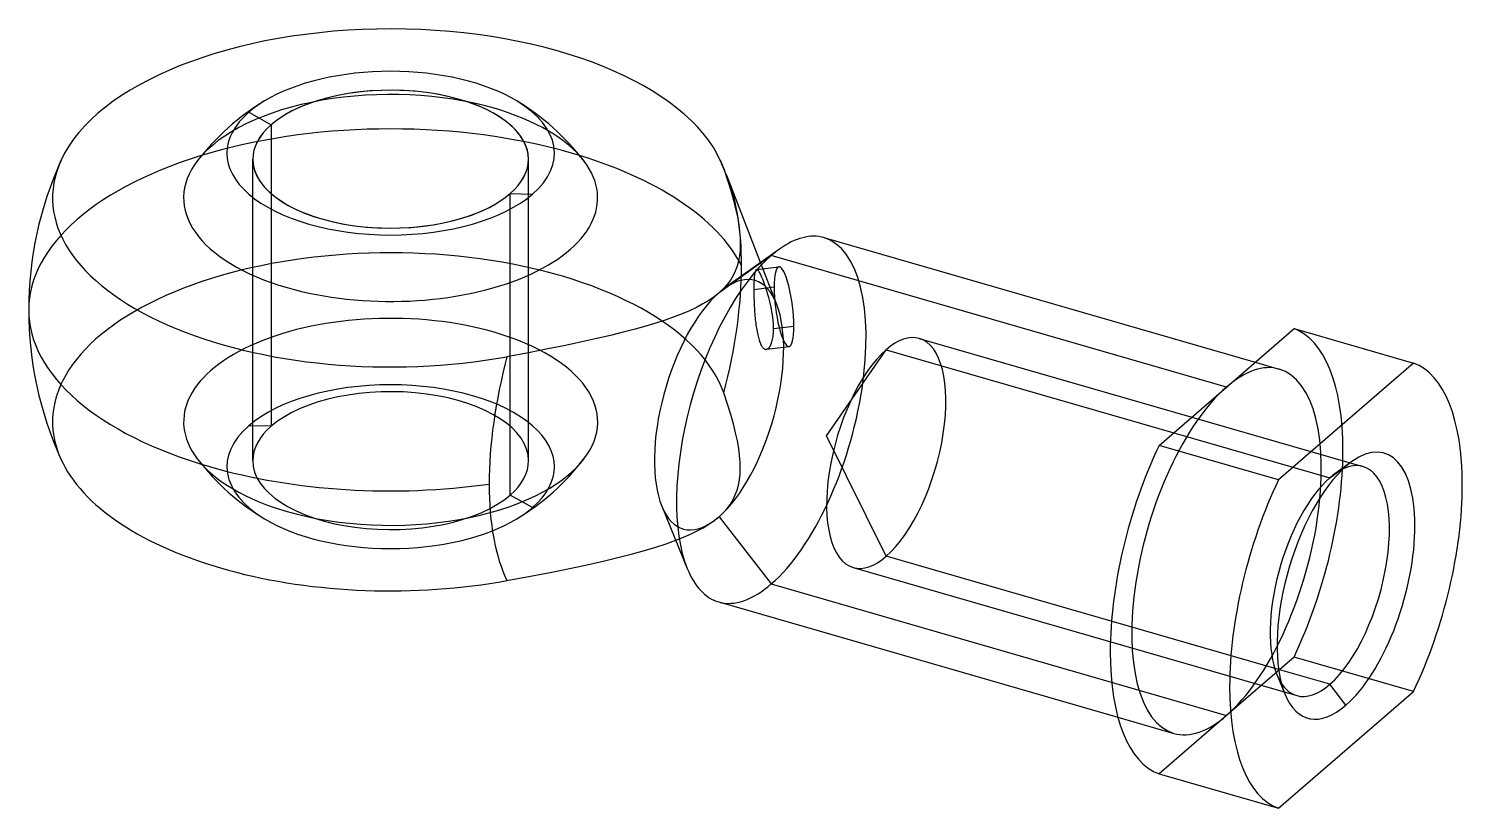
# Model space of a CAD drawing. Header units: millimetres. Extents: x -21 to 62.2, y -28.9 to 16.3.
import ezdxf

# ---------------------------------------------------------------- set-up
doc = ezdxf.new("R2010")
doc.units = ezdxf.units.MM
doc.layers.add('MAIN-1', color=7, linetype='Continuous')
doc.layers.add('MAIN-2', color=7, linetype='Continuous')

msp = doc.modelspace()

# ---------------------------------------------------------------- linework, layer by layer
at = {"layer": 'MAIN-1'}
for p, q in [((-8.227, 11.468), (-6.928, 10.745)), ((-6.929, 10.745), (-6.929, 6.746)), ((19.325, 8.177), (19.544, 7.524)), ((19.544, 7.524), (19.73, 6.926)), ((21.462, 2.743), (19.577, 7.6)), ((6.928, 6.745), (8.227, 6.718)), ((19.73, 6.926), (19.886, 6.376)), ((19.886, 6.376), (20.014, 5.868)), ((20.014, 5.868), (20.115, 5.396)), ((20.115, 5.396), (20.192, 4.958)), ((20.192, 4.958), (20.246, 4.547)), ((20.246, 4.547), (20.277, 4.163)), ((20.277, 4.163), (20.286, 3.801)), ((25.135, 4.193), (50.163, -3.032)), ((22.561, 3.529), (19.378, 1.253)), ((20.273, 3.46), (20.238, 3.136)), ((20.286, 3.801), (20.273, 3.46)), ((22.084, 3.151), (19.053, 0.995)), ((20.1, 2.537), (19.996, 2.256)), ((20.181, 2.829), (20.1, 2.537)), ((20.238, 3.136), (20.181, 2.829)), ((48.497, -4.474), (22.084, 3.151)), ((19.71, 1.728), (19.524, 1.477)), ((19.867, 1.987), (19.71, 1.728)), ((19.996, 2.256), (19.867, 1.987)), ((19.053, 0.995), (18.767, 0.766)), ((19.306, 1.233), (19.053, 0.995)), ((19.524, 1.477), (19.306, 1.233)), ((17.741, 0.147), (17.34, -0.044)), ((18.112, 0.344), (17.741, 0.147)), ((18.453, 0.55), (18.112, 0.344)), ((18.767, 0.766), (18.453, 0.55)), ((15.394, -0.766), (14.809, -0.942)), ((15.936, -0.589), (15.394, -0.766)), ((16.44, -0.41), (15.936, -0.589)), ((16.907, -0.229), (16.44, -0.41)), ((17.34, -0.044), (16.907, -0.229)), ((12.759, -1.479), (11.961, -1.666)), ((13.497, -1.298), (12.759, -1.479)), ((14.178, -1.119), (13.497, -1.298)), ((14.809, -0.942), (14.178, -1.119)), ((48.497, -4.474), (52.411, -1.085)), ((52.411, -1.085), (59.339, -3.085)), ((7.99, -2.482), (6.75, -2.713)), ((9.118, -2.264), (7.99, -2.482)), ((10.149, -2.056), (9.118, -2.264)), ((11.093, -1.857), (10.149, -2.056)), ((11.961, -1.666), (11.093, -1.857)), ((59.339, -3.085), (51.513, -9.863)), ((44.584, -7.863), (48.497, -4.474)), ((51.513, -9.863), (44.584, -7.863)), ((15.729, -11.387), (17.21, -15.01)), ((14.023, -14.151), (14.733, -13.954)), ((14.733, -13.954), (15.385, -13.759)), ((15.385, -13.759), (15.985, -13.563)), ((15.985, -13.563), (16.537, -13.364)), ((10.468, -14.98), (11.481, -14.763)), ((11.481, -14.763), (12.405, -14.554)), ((12.405, -14.554), (13.25, -14.35)), ((13.25, -14.35), (14.023, -14.151)), ((6.75, -15.704), (8.118, -15.448)), ((8.118, -15.448), (9.352, -15.208)), ((9.352, -15.208), (10.468, -14.98)), ((19.033, -16.943), (42.191, -23.629)), ((54.488, -21.72), (51.518, -20.863)), ((51.513, -28.915), (59.339, -22.137)), ((55.426, -22.928), (54.488, -21.72)), ((44.584, -26.915), (51.513, -28.915))]:
    msp.add_line(p, q, dxfattribs=at)
for radius, start, end in [(14.16, 121.10804, 142.29212), (14.16, 37.70744, 58.89725), (21, 155.64295, 180.0009), (21, 21.21594, 24.35775), (21, 180.0009, 204.35819)]:
    msp.add_arc((0, 0), radius, start, end, dxfattribs=at)
for centre, major_axis, ratio, start_param, end_param in [((0, 6.495), (-19.615, 0), 0.5, -2.92234, -0.224851), ((0, 9.093), (9.5, 0), 0.5, 0.690929, 2.450435), ((0, 8.745), (8, 0), 0.5, -0.523599, 2.617994), ((0, 9.093), (9.5, 0), 0.5, 2.450435, 2.617994), ((0, 9.093), (9.5, 0), 0.5, -0.523599, 0.690929), ((0, 9.093), (9.5, 0), 0.5, 2.617994, 5.759587), ((0, 8.745), (8, 0), 0.5, 2.617994, 5.759587), ((0, 6.495), (-19.615, 0), 0.5, -0.224851, 1.922085), ((0, 6.495), (-12.01, 0), 0.5, -0.370215, 1.047198), ((0, 6.495), (-12.01, 0), 0.5, 1.047198, 3.505175), ((0, 6.495), (-19.615, 0), 0.5, -2.969283, -2.92234), ((13.037, -3.763), (4.061, 14.067), 0.433013, -0.516438, -0.445005), ((13.037, -3.763), (4.061, 14.067), 0.433013, -0.516662, -0.516438), ((22.084, -6.375), (3.051, 10.568), 0.433013, -0.000035, 0.501163), ((22.084, -6.375), (3.051, 10.568), 0.433013, 0.501163, 0.588003), ((22.084, -6.375), (3.051, 10.568), 0.433013, 0.588003, 2.640431), ((19.053, -5.5), (2.08, 7.206), 0.433013, 0.588003, 2.640431), ((19.053, -5.5), (2.08, 7.206), 0.433013, 0.501163, 0.588003), ((0, 0), (-21, 0), 0.5, 0.000031, 1.047198), ((13.037, -3.763), (4.061, 14.067), 0.433013, 1.62101, 2.158799), ((55.426, -16), (3.744, 12.97), 0.433013, -1.935203, -0.030384), ((55.426, -16), (2.219, 7.686), 0.433013, -2.55359, 0.501163), ((48.497, -14), (3.744, 12.97), 0.433013, 1.206389, 3.111209), ((0, -6.495), (19.615, 0), 0.5, -2.922979, -1.219507), ((0, 0), (-21, 0), 0.5, 1.047198, 1.846481), ((55.426, -16), (2.219, 7.686), 0.433013, 0.588003, 2.640431), ((54.488, -15.729), (1.919, 6.646), 0.433013, -2.55359, -0.000035), ((54.488, -15.729), (1.919, 6.646), 0.433013, -0.000035, 0.363015), ((55.426, -16), (2.219, 7.686), 0.433013, 0.501163, 0.588003), ((55.426, -16), (3.744, 12.97), 0.433013, 1.206389, 3.111209), ((13.037, -3.763), (4.061, 14.067), 0.433013, 2.158799, 2.696587), ((22.084, -6.375), (3.051, 10.568), 0.433013, 2.640431, 3.141558), ((54.488, -15.729), (1.919, 6.646), 0.433013, 2.778578, 3.141558), ((55.426, -16), (2.219, 7.686), 0.433013, 2.640431, 3.729595), ((54.488, -15.729), (1.919, 6.646), 0.433013, 3.141558, 3.729595)]:
    msp.add_ellipse(centre, major_axis=major_axis, ratio=ratio, start_param=start_param, end_param=end_param, dxfattribs=at)
at = {"layer": 'MAIN-2'}
for p, q in [((-8.001, -8.745), (-8.001, 8.745)), ((8.001, -8.745), (8.001, 8.745)), ((-6.929, 6.746), (-6.929, -6.745)), ((6.929, -10.746), (6.929, 6.745)), ((21.233, 2.339), (22.526, 2.502)), ((22.402, 0.321), (21.462, 2.743)), ((21.082, 1.719), (21.078, 1.636)), ((21.087, 1.798), (21.082, 1.719)), ((21.093, 1.872), (21.087, 1.798)), ((21.099, 1.941), (21.093, 1.872)), ((21.106, 2.005), (21.099, 1.941)), ((21.115, 2.064), (21.106, 2.005)), ((21.123, 2.118), (21.115, 2.064)), ((21.133, 2.165), (21.123, 2.118)), ((21.144, 2.207), (21.133, 2.165)), ((21.155, 2.243), (21.144, 2.207)), ((21.167, 2.273), (21.155, 2.243)), ((21.18, 2.297), (21.167, 2.273)), ((21.194, 2.316), (21.18, 2.297)), ((21.209, 2.329), (21.194, 2.316)), ((21.225, 2.337), (21.209, 2.329)), ((21.244, 2.339), (21.225, 2.337)), ((21.264, 2.334), (21.244, 2.339)), ((21.285, 2.322), (21.264, 2.334)), ((21.308, 2.303), (21.285, 2.322)), ((21.332, 2.277), (21.308, 2.303)), ((21.357, 2.244), (21.332, 2.277)), ((21.383, 2.204), (21.357, 2.244)), ((21.411, 2.158), (21.383, 2.204)), ((21.439, 2.105), (21.411, 2.158)), ((21.469, 2.047), (21.439, 2.105)), ((21.499, 1.983), (21.469, 2.047)), ((21.529, 1.914), (21.499, 1.983)), ((21.56, 1.841), (21.529, 1.914)), ((21.604, 1.734), (21.56, 1.841)), ((21.649, 1.615), (21.604, 1.734)), ((22.247, 1.32), (21.069, 1.171)), ((21.07, 1.269), (21.069, 1.171)), ((21.069, 1.171), (21.07, 1.076)), ((21.071, 1.365), (21.07, 1.269)), ((21.07, 1.076), (21.071, 0.977)), ((21.073, 1.458), (21.071, 1.365)), ((21.071, 0.977), (21.072, 0.876)), ((21.072, 0.876), (21.074, 0.771)), ((21.075, 1.549), (21.073, 1.458)), ((21.078, 1.636), (21.075, 1.549)), ((21.696, 1.485), (21.649, 1.615)), ((21.744, 1.346), (21.696, 1.485)), ((21.793, 1.2), (21.744, 1.346)), ((21.841, 1.046), (21.793, 1.2)), ((21.887, 0.889), (21.841, 1.046)), ((21.932, 0.728), (21.887, 0.889)), ((21.074, 0.771), (21.077, 0.664)), ((21.077, 0.664), (21.081, 0.556)), ((21.081, 0.556), (21.085, 0.445)), ((21.085, 0.445), (21.09, 0.333)), ((21.09, 0.333), (21.096, 0.221)), ((21.096, 0.221), (21.102, 0.107)), ((21.102, 0.107), (21.11, -0.006)), ((21.975, 0.567), (21.932, 0.728)), ((22.014, 0.406), (21.975, 0.567)), ((22.052, 0.24), (22.014, 0.406)), ((22.087, 0.07), (22.052, 0.24)), ((22.119, -0.103), (22.087, 0.07)), ((21.11, -0.006), (21.118, -0.119)), ((21.118, -0.119), (21.126, -0.231)), ((21.126, -0.231), (21.136, -0.342)), ((21.136, -0.342), (21.146, -0.451)), ((21.146, -0.451), (21.157, -0.559)), ((21.157, -0.559), (21.169, -0.664)), ((21.169, -0.664), (21.181, -0.767)), ((21.181, -0.767), (21.194, -0.868)), ((22.147, -0.277), (22.119, -0.103)), ((22.171, -0.449), (22.147, -0.277)), ((22.189, -0.618), (22.171, -0.449)), ((22.203, -0.782), (22.189, -0.618)), ((22.21, -0.939), (22.203, -0.782)), ((21.194, -0.868), (21.208, -0.968)), ((21.208, -0.968), (21.223, -1.066)), ((21.223, -1.066), (21.239, -1.163)), ((21.239, -1.163), (21.256, -1.258)), ((21.256, -1.258), (21.275, -1.351)), ((21.275, -1.351), (21.294, -1.44)), ((21.294, -1.44), (21.314, -1.526)), ((21.314, -1.526), (21.335, -1.608)), ((21.335, -1.608), (21.357, -1.687)), ((22.157, -1.704), (22.172, -1.625)), ((22.172, -1.625), (22.185, -1.542)), ((22.185, -1.542), (22.195, -1.456)), ((22.195, -1.456), (22.203, -1.367)), ((22.203, -1.367), (22.208, -1.275)), ((22.208, -1.275), (22.212, -1.182)), ((22.213, -1.088), (22.21, -0.939)), ((22.212, -1.182), (22.213, -1.088)), ((22.213, -1.088), (23.391, -0.939)), ((30.671, -1.654), (56.407, -9.083)), ((21.357, -1.687), (21.38, -1.761)), ((21.38, -1.761), (21.404, -1.831)), ((21.404, -1.831), (21.429, -1.896)), ((21.429, -1.896), (21.454, -1.956)), ((21.454, -1.956), (21.48, -2.012)), ((21.48, -2.012), (21.506, -2.062)), ((21.506, -2.062), (21.533, -2.107)), ((21.533, -2.107), (21.56, -2.147)), ((21.56, -2.147), (21.588, -2.182)), ((21.588, -2.182), (21.617, -2.212)), ((21.617, -2.212), (21.647, -2.238)), ((21.647, -2.238), (21.677, -2.259)), ((21.677, -2.259), (21.708, -2.274)), ((21.708, -2.274), (21.739, -2.284)), ((21.739, -2.284), (21.77, -2.288)), ((21.77, -2.288), (21.802, -2.286)), ((21.799, -2.287), (23.112, -2.121)), ((21.802, -2.286), (21.833, -2.279)), ((21.833, -2.279), (21.864, -2.266)), ((21.864, -2.266), (21.895, -2.247)), ((21.895, -2.247), (21.924, -2.223)), ((21.924, -2.223), (21.953, -2.194)), ((21.953, -2.194), (21.98, -2.16)), ((21.98, -2.16), (22.006, -2.122)), ((22.006, -2.122), (22.031, -2.078)), ((22.031, -2.078), (22.056, -2.029)), ((22.056, -2.029), (22.079, -1.974)), ((22.079, -1.974), (22.101, -1.914)), ((22.101, -1.914), (22.122, -1.849)), ((22.122, -1.849), (22.14, -1.779)), ((22.14, -1.779), (22.157, -1.704)), ((25.293, -7.302), (28.752, -2.309)), ((28.752, -2.309), (54.488, -9.739)), ((50.163, -3.032), (51.548, -3.432)), ((19.544, -5.466), (19.325, -4.814)), ((19.73, -6.064), (19.544, -5.466)), ((19.886, -6.614), (19.73, -6.064)), ((20.014, -7.122), (19.886, -6.614)), ((-6.929, -6.745), (-8.227, -6.718)), ((20.115, -7.594), (20.014, -7.122)), ((28.752, -14.291), (25.293, -7.302)), ((20.192, -8.033), (20.115, -7.594)), ((20.246, -8.443), (20.192, -8.033)), ((20.277, -8.828), (20.246, -8.443)), ((20.286, -9.189), (20.277, -8.828)), ((54.488, -9.739), (55.426, -9.072)), ((55.773, -8.797), (54.788, -9.501)), ((20.181, -10.161), (20.238, -9.854)), ((20.238, -9.854), (20.273, -9.531)), ((20.273, -9.531), (20.286, -9.189)), ((8.227, -11.468), (6.929, -10.746)), ((19.867, -11.003), (19.996, -10.734)), ((19.996, -10.734), (20.1, -10.454)), ((20.1, -10.454), (20.181, -10.161)), ((19.306, -11.757), (19.524, -11.513)), ((19.524, -11.513), (19.71, -11.262)), ((19.71, -11.262), (19.867, -11.003)), ((18.134, -12.634), (18.462, -12.435)), ((18.462, -12.435), (18.764, -12.226)), ((18.764, -12.226), (18.814, -12.188)), ((18.768, -12.223), (18.785, -12.21)), ((18.814, -12.188), (18.863, -12.15)), ((18.863, -12.15), (18.912, -12.112)), ((18.912, -12.112), (18.96, -12.074)), ((18.96, -12.074), (19.006, -12.035)), ((19.006, -12.035), (19.053, -11.995)), ((19.053, -11.995), (19.306, -11.757)), ((19.053, -11.995), (22.084, -15.901)), ((16.537, -13.364), (16.982, -13.189)), ((16.982, -13.189), (17.395, -13.01)), ((17.395, -13.01), (17.778, -12.825)), ((17.778, -12.825), (18.134, -12.634)), ((26.833, -14.946), (52.57, -22.375)), ((51.518, -20.863), (28.752, -14.291)), ((22.084, -15.901), (48.497, -23.526)), ((52.411, -20.137), (48.497, -23.526)), ((59.339, -22.137), (52.411, -20.137)), ((51.423, -21.159), (51.881, -22.28)), ((42.191, -23.629), (45.447, -24.568)), ((48.497, -23.526), (44.584, -26.915))]:
    msp.add_line(p, q, dxfattribs=at)
for start, end in [(217.70748, 238.89723), (301.10807, 322.2921)]:
    msp.add_arc((0, 0), 14.16, start, end, dxfattribs=at)
for centre, major_axis, ratio, start_param, end_param in [((0, 6.495), (-12.01, 0), 0.5, -2.094395, -0.370215), ((0, 8.745), (8.001, 0), 0.5, -0.000039, 2.617994), ((0, 6.495), (-12.01, 0), 0.5, -2.77801, -2.094395), ((0, 0), (-21, 0), 0.5, -2.094395, 0.000031), ((0, 8.745), (8.001, 0), 0.5, 2.617994, 3.141553), ((0, 8.745), (8.001, 0), 0.5, 3.141553, 5.759587), ((0, 8.745), (8.001, 0), 0.5, -0.523599, -0.000039), ((0, 0), (-21, 0), 0.5, -2.893678, -2.094395), ((13.037, -3.763), (4.061, 14.067), 0.433013, -0.982794, -0.516662), ((22.084, -6.375), (3.051, 10.568), 0.433013, -2.55359, -0.000035), ((0, -6.495), (19.615, 0), 0.5, 0.17231, 3.360206), ((13.037, -3.763), (4.061, 14.067), 0.433013, -1.520582, -0.982794), ((22.819, 0.191), (-0.293, 2.312), 0.212507, 0.000014, 1.033649), ((22.819, 0.191), (-0.293, 2.312), 0.212507, -2.107944, 0.000014), ((19.053, -5.5), (2.08, 7.206), 0.433013, -0.516662, 0.501163), ((22.819, 0.191), (-0.293, 2.312), 0.212507, 1.033649, 3.141607), ((19.053, -5.5), (2.08, 7.206), 0.433013, -2.55359, -0.516662), ((0, -6.495), (12.01, 0), 0.5, 1.047198, 3.505175), ((0, -6.495), (12.01, 0), 0.5, -0.370215, 1.047198), ((22.819, 0.191), (-0.293, 2.312), 0.212507, -3.141579, -2.107944), ((28.752, -8.3), (1.919, 6.646), 0.433013, -0.000035, 0.588003), ((28.752, -8.3), (1.919, 6.646), 0.433013, -2.55359, -0.000035), ((48.497, -14), (3.744, 12.97), 0.433013, -1.935203, -0.030384), ((28.752, -8.3), (1.919, 6.646), 0.433013, 0.588003, 3.141558), ((48.497, -14), (3.051, 10.568), 0.433013, -0.000035, 0.588003), ((0, -9.093), (9.5, 0), 0.5, -0.523599, 2.617994), ((48.497, -14), (3.051, 10.568), 0.433013, -2.55359, -0.000035), ((0, -8.745), (8.001, 0), 0.5, -0.000039, 2.617994), ((48.497, -14), (3.051, 10.568), 0.433013, 0.588003, 3.141558), ((0, -9.093), (9.5, 0), 0.5, 2.617994, 3.832521), ((0, -8.745), (8.001, 0), 0.5, 2.617994, 3.141553), ((0, -6.495), (12.01, 0), 0.5, -2.77801, -2.094395), ((0, -8.745), (8.001, 0), 0.5, 3.141553, 5.759587), ((0, -6.495), (12.01, 0), 0.5, -2.094395, -0.370215), ((0, -8.745), (8.001, 0), 0.5, -0.523599, -0.000039), ((54.488, -15.729), (1.919, 6.646), 0.433013, 0.588003, 2.640431), ((54.488, -15.729), (1.919, 6.646), 0.433013, 0.501163, 0.588003), ((54.488, -15.729), (1.919, 6.646), 0.433013, 0.363015, 0.501163), ((0, -9.093), (9.5, 0), 0.5, -0.691158, -0.523599), ((19.053, -5.5), (2.08, 7.206), 0.433013, 2.640431, 3.658255), ((0, -9.093), (9.5, 0), 0.5, -2.450664, -0.691158), ((19.053, -5.5), (2.08, 7.206), 0.433013, -2.624931, -2.55359), ((28.752, -8.3), (1.919, 6.646), 0.433013, 3.141558, 3.729595), ((22.084, -6.375), (3.051, 10.568), 0.433013, 3.141558, 3.729595), ((54.488, -15.729), (1.919, 6.646), 0.433013, 2.640431, 2.778578), ((48.497, -14), (3.051, 10.568), 0.433013, 3.141558, 3.729595)]:
    msp.add_ellipse(centre, major_axis=major_axis, ratio=ratio, start_param=start_param, end_param=end_param, dxfattribs=at)

doc.saveas('drawing.dxf')
